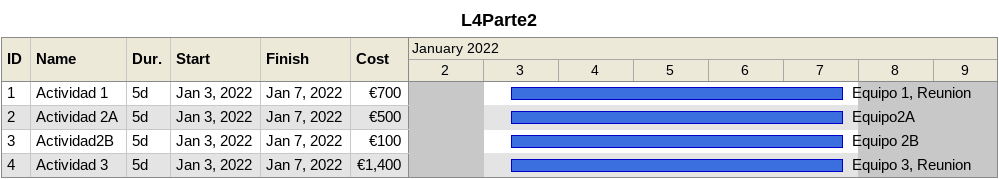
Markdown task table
L4Parte2

| ID | Task | Duration | Start | Finish | Resources | Cost (€) |
|---|---|---|---|---|---|---|
| 1 | Actividad 1 | 5d | 2022-01-03 | 2022-01-07 | Equipo 1, Reunion | 700 |
| 2 | Actividad 2A | 5d | 2022-01-03 | 2022-01-07 | Equipo2A | 500 |
| 3 | Actividad2B | 5d | 2022-01-03 | 2022-01-07 | Equipo 2B | 100 |
| 4 | Actividad 3 | 5d | 2022-01-03 | 2022-01-07 | Equipo 3, Reunion | 1400 |
